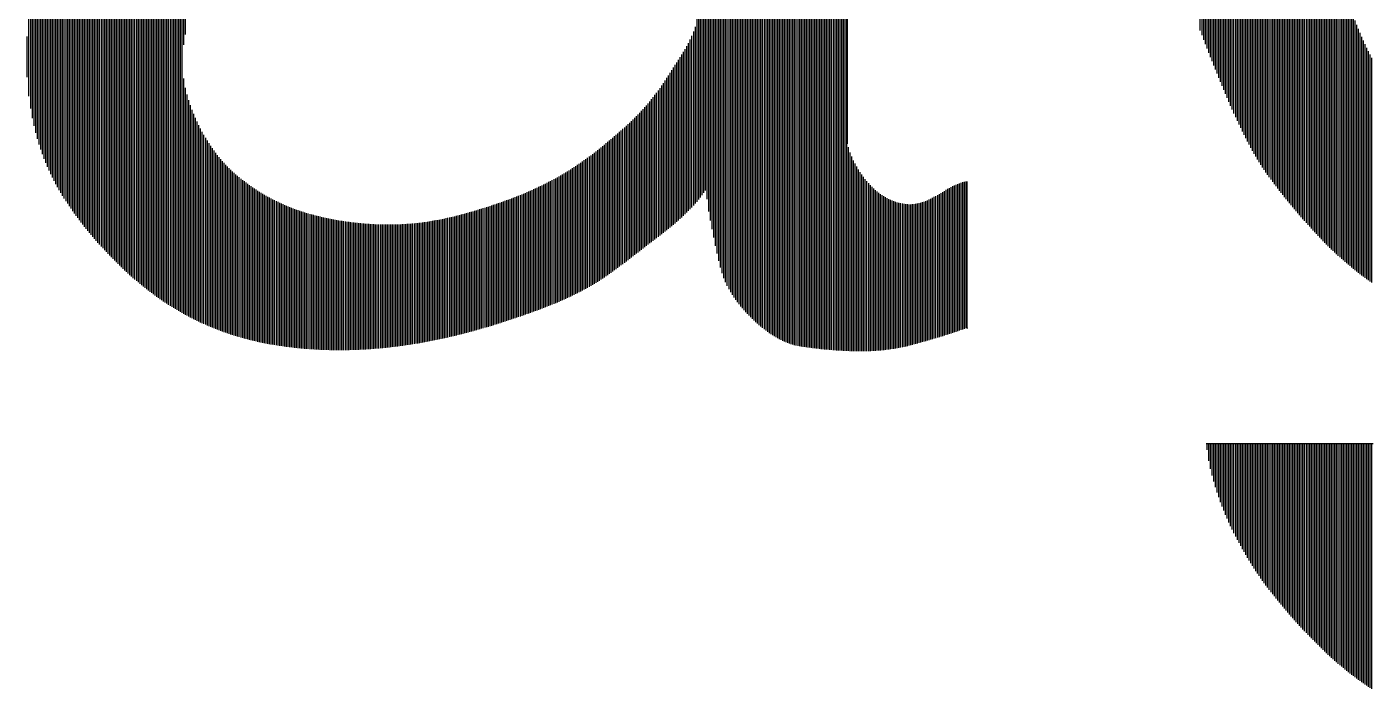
# Model space of a CAD drawing. Extents: x -2502 to 14741, y -2417 to 9756.
# Drawn here: x 14316.6 to 14424.6, y -1713.2 to -1660.1 of the extents above; entities that cross this region are included whole.
import ezdxf
from ezdxf.enums import TextEntityAlignment as Align

# ---------------------------------------------------------------- set-up
doc = ezdxf.new("R2010")
doc.units = 0
doc.header["$LTSCALE"] = 60
doc.header["$MEASUREMENT"] = 0
doc.layers.add('RLA-FORMATO', color=7, linetype='CONTINUOUS')
doc.layers.add('RLA-LOGO', color=7, linetype='CONTINUOUS')
doc.styles.add('ROMAND', font='romand', dxfattribs={"height": 31.5})
doc.styles.add('ROMANS', font='ROMANS.shx', dxfattribs={"height": 16.87})

# ---------------------------------------------------------------- blocks, each defined once
blk = doc.blocks.new('viñeta-rl')
at = {"layer": 'RLA-LOGO', "color": 8, "true_color": 0x707070}
for p, q in [((-121.045, 268.331), (-121.045, 245.081)), ((-121, 268.303), (-121, 245.136)), ((-120.955, 268.274), (-120.955, 245.192)), ((-120.91, 268.246), (-120.91, 245.252)), ((-120.865, 268.217), (-120.865, 245.314)), ((-120.82, 268.188), (-120.82, 245.38)), ((-120.775, 268.159), (-120.775, 245.151)), ((-120.73, 268.129), (-120.73, 244.82)), ((-120.685, 268.099), (-120.685, 244.579)), ((-120.64, 268.069), (-120.64, 244.347)), ((-120.595, 268.039), (-120.595, 244.122)), ((-120.55, 268.009), (-120.55, 243.905)), ((-120.505, 267.978), (-120.505, 243.697)), ((-120.46, 267.947), (-120.46, 243.5)), ((-120.415, 267.915), (-120.415, 243.323)), ((-120.37, 267.883), (-120.37, 243.17)), ((-120.325, 267.851), (-120.325, 243.039)), ((-120.28, 267.818), (-120.28, 242.926)), ((-120.235, 267.785), (-120.235, 242.827)), ((-120.19, 267.751), (-120.19, 242.74)), ((-120.145, 267.717), (-120.145, 242.661)), ((-120.1, 267.683), (-120.1, 242.588)), ((-120.055, 267.647), (-120.055, 242.52)), ((-120.01, 267.611), (-120.01, 242.456)), ((-119.965, 267.575), (-119.965, 242.395)), ((-119.92, 267.538), (-119.92, 242.338)), ((-119.875, 267.5), (-119.875, 242.283)), ((-119.83, 267.461), (-119.83, 242.23)), ((-119.785, 267.422), (-119.785, 242.179)), ((-119.74, 267.382), (-119.74, 242.13)), ((-119.695, 267.342), (-119.695, 242.082)), ((-119.65, 267.301), (-119.65, 242.035)), ((-119.605, 267.259), (-119.605, 241.99)), ((-119.56, 267.216), (-119.56, 241.946)), ((-119.515, 267.173), (-119.515, 241.903)), ((-119.47, 267.129), (-119.47, 241.861)), ((-104.391, 267.146), (-104.391, 244.123)), ((-104.346, 267.19), (-104.346, 244.076)), ((-119.425, 267.084), (-119.425, 241.82)), ((-119.38, 267.039), (-119.38, 241.781)), ((-119.335, 266.993), (-119.335, 241.742)), ((-119.29, 266.947), (-119.29, 241.705)), ((-119.245, 266.899), (-119.245, 241.67)), ((-119.2, 266.852), (-119.2, 241.635)), ((-119.155, 266.803), (-119.155, 241.602)), ((-119.11, 266.754), (-119.11, 241.57)), ((-104.751, 266.769), (-104.751, 244.515)), ((-104.706, 266.818), (-104.706, 244.464)), ((-104.661, 266.867), (-104.661, 244.414)), ((-104.616, 266.915), (-104.616, 244.365)), ((-104.571, 266.962), (-104.571, 244.315)), ((-104.526, 267.009), (-104.526, 244.267)), ((-104.481, 267.055), (-104.481, 244.218)), ((-104.436, 267.101), (-104.436, 244.171)), ((-119.065, 266.704), (-119.065, 241.54)), ((-119.02, 266.654), (-119.02, 241.511)), ((-118.975, 266.603), (-118.975, 241.483)), ((-118.93, 266.552), (-118.93, 241.457)), ((-118.885, 266.5), (-118.885, 241.431)), ((-118.84, 266.447), (-118.84, 241.407)), ((-118.795, 266.394), (-118.795, 241.385)), ((-105.066, 266.407), (-105.066, 244.88)), ((-105.021, 266.461), (-105.021, 244.827)), ((-104.976, 266.514), (-104.976, 244.774)), ((-104.931, 266.566), (-104.931, 244.721)), ((-104.886, 266.618), (-104.886, 244.669)), ((-104.841, 266.669), (-104.841, 244.617)), ((-104.796, 266.719), (-104.796, 244.566)), ((-118.75, 266.34), (-118.75, 241.363)), ((-118.705, 266.285), (-118.705, 241.343)), ((-118.66, 266.23), (-118.66, 241.324)), ((-118.615, 266.173), (-118.615, 241.306)), ((-118.57, 266.116), (-118.57, 241.29)), ((-118.525, 266.057), (-118.525, 241.275)), ((-105.336, 266.071), (-105.336, 245.206)), ((-105.291, 266.129), (-105.291, 245.151)), ((-105.246, 266.186), (-105.246, 245.096)), ((-105.201, 266.242), (-105.201, 245.041)), ((-105.156, 266.298), (-105.156, 244.987)), ((-105.111, 266.353), (-105.111, 244.933)), ((-118.48, 265.998), (-118.48, 241.261)), ((-118.435, 265.937), (-118.435, 241.249)), ((-118.39, 265.875), (-118.39, 241.237)), ((-118.345, 265.811), (-118.345, 241.227)), ((-118.3, 265.746), (-118.3, 241.218)), ((-118.255, 265.679), (-118.255, 241.21)), ((-105.606, 265.707), (-105.606, 245.551)), ((-105.561, 265.77), (-105.561, 245.492)), ((-105.516, 265.832), (-105.516, 245.433)), ((-105.471, 265.893), (-105.471, 245.375)), ((-105.426, 265.953), (-105.426, 245.318)), ((-105.381, 266.012), (-105.381, 245.262)), ((-118.21, 265.61), (-118.21, 241.203)), ((-118.165, 265.539), (-118.165, 241.196)), ((-118.12, 265.466), (-118.12, 241.19)), ((-118.075, 265.39), (-118.075, 241.184)), ((-118.03, 265.311), (-118.03, 241.178)), ((-105.876, 265.313), (-105.876, 245.93)), ((-105.831, 265.381), (-105.831, 245.864)), ((-105.786, 265.448), (-105.786, 245.799)), ((-105.741, 265.514), (-105.741, 245.735)), ((-105.696, 265.579), (-105.696, 245.673)), ((-105.651, 265.644), (-105.651, 245.611)), ((-117.985, 265.229), (-117.985, 241.173)), ((-117.94, 265.145), (-117.94, 241.167)), ((-117.895, 265.057), (-117.895, 241.162)), ((-117.85, 264.966), (-117.85, 241.157)), ((-106.101, 264.957), (-106.101, 246.288)), ((-106.056, 265.03), (-106.056, 246.213)), ((-106.011, 265.103), (-106.011, 246.139)), ((-105.966, 265.174), (-105.966, 246.068)), ((-105.921, 265.244), (-105.921, 245.998)), ((-117.805, 264.872), (-117.805, 241.152)), ((-117.76, 264.774), (-117.76, 241.147)), ((-117.715, 264.672), (-117.715, 241.142)), ((-106.281, 264.652), (-106.281, 246.608)), ((-106.236, 264.73), (-106.236, 246.525)), ((-106.191, 264.807), (-106.191, 246.444)), ((-106.146, 264.883), (-106.146, 246.365)), ((-117.67, 264.565), (-117.67, 241.138)), ((-117.625, 264.455), (-117.625, 241.133)), ((-117.58, 264.34), (-117.58, 241.129)), ((-106.506, 264.243), (-106.506, 247.052)), ((-106.461, 264.328), (-106.461, 246.959)), ((-106.416, 264.411), (-106.416, 246.868)), ((-106.371, 264.493), (-106.371, 246.78)), ((-106.326, 264.573), (-106.326, 246.693)), ((-117.535, 264.219), (-117.535, 241.125)), ((-117.49, 264.094), (-117.49, 241.121)), ((-117.445, 263.962), (-117.445, 241.117)), ((-106.686, 263.889), (-106.686, 247.441)), ((-106.641, 263.98), (-106.641, 247.341)), ((-106.596, 264.069), (-106.596, 247.243)), ((-106.551, 264.157), (-106.551, 247.147)), ((-117.4, 263.825), (-117.4, 241.113)), ((-117.355, 263.68), (-117.355, 241.11)), ((-117.31, 263.528), (-117.31, 241.106)), ((-106.821, 263.605), (-106.821, 247.75)), ((-106.776, 263.702), (-106.776, 247.646)), ((-106.731, 263.796), (-106.731, 247.543)), ((-117.265, 263.369), (-117.265, 241.103)), ((-117.22, 263.2), (-117.22, 241.1)), ((-107.001, 263.199), (-107.001, 248.178)), ((-106.956, 263.304), (-106.956, 248.07)), ((-106.911, 263.407), (-106.911, 247.963)), ((-106.866, 263.507), (-106.866, 247.856)), ((-117.175, 263.021), (-117.175, 241.098)), ((-117.13, 262.829), (-117.13, 241.095)), ((-107.136, 262.87), (-107.136, 248.505)), ((-107.091, 262.982), (-107.091, 248.396)), ((-107.046, 263.092), (-107.046, 248.287)), ((-117.085, 262.616), (-117.085, 241.093)), ((-107.271, 262.516), (-107.271, 248.836)), ((-107.226, 262.637), (-107.226, 248.725)), ((-107.181, 262.755), (-107.181, 248.615)), ((-117.04, 262.373), (-117.04, 241.091)), ((-117.016, 246.625), (-117.016, 262.21)), ((-107.406, 262.132), (-107.406, 249.175)), ((-107.361, 262.264), (-107.361, 249.06)), ((-107.316, 262.392), (-107.316, 248.947)), ((-107.541, 261.712), (-107.541, 249.533)), ((-107.496, 261.856), (-107.496, 249.411)), ((-107.451, 261.996), (-107.451, 249.292)), ((-107.586, 261.562), (-107.586, 249.658)), ((-134.725, 255.598), (-134.725, 249.553)), ((-135.31, 255.247), (-135.31, 242.416)), ((-135.265, 255.276), (-135.265, 242.386)), ((-135.22, 255.304), (-135.22, 242.356)), ((-135.175, 255.332), (-135.175, 242.327)), ((-135.13, 255.36), (-135.13, 242.299)), ((-135.085, 255.388), (-135.085, 242.27)), ((-135.04, 255.415), (-135.04, 242.243)), ((-134.995, 255.442), (-134.995, 242.215)), ((-134.95, 255.468), (-134.95, 242.188)), ((-134.905, 255.495), (-134.905, 242.162)), ((-134.86, 255.521), (-134.86, 242.136)), ((-134.815, 255.547), (-134.815, 242.11)), ((-134.77, 255.572), (-134.77, 249.276)), ((-135.805, 254.9), (-135.805, 242.778)), ((-135.76, 254.934), (-135.76, 242.743)), ((-135.715, 254.968), (-135.715, 242.708)), ((-135.67, 255.001), (-135.67, 242.673)), ((-135.625, 255.033), (-135.625, 242.64)), ((-135.58, 255.065), (-135.58, 242.606)), ((-135.535, 255.096), (-135.535, 242.573)), ((-135.49, 255.127), (-135.49, 242.541)), ((-135.445, 255.158), (-135.445, 242.509)), ((-135.4, 255.188), (-135.4, 242.478)), ((-135.355, 255.218), (-135.355, 242.447)), ((-136.255, 254.525), (-136.255, 243.161)), ((-136.21, 254.566), (-136.21, 243.12)), ((-136.165, 254.605), (-136.165, 243.08)), ((-136.12, 254.644), (-136.12, 243.04)), ((-136.075, 254.682), (-136.075, 243.001)), ((-136.03, 254.72), (-136.03, 242.963)), ((-135.985, 254.757), (-135.985, 242.925)), ((-135.94, 254.794), (-135.94, 242.887)), ((-135.895, 254.83), (-135.895, 242.85)), ((-135.85, 254.865), (-135.85, 242.814)), ((-104.301, 254.69), (-104.301, 244.03)), ((-136.615, 254.184), (-136.615, 243.505)), ((-136.57, 254.228), (-136.57, 243.46)), ((-136.525, 254.273), (-136.525, 243.416)), ((-136.48, 254.316), (-136.48, 243.372)), ((-136.435, 254.359), (-136.435, 243.328)), ((-136.39, 254.402), (-136.39, 243.286)), ((-136.345, 254.443), (-136.345, 243.243)), ((-136.3, 254.485), (-136.3, 243.202)), ((-136.975, 253.808), (-136.975, 243.885)), ((-136.93, 253.857), (-136.93, 243.835)), ((-136.885, 253.905), (-136.885, 243.786)), ((-136.84, 253.953), (-136.84, 243.738)), ((-136.795, 254), (-136.795, 243.69)), ((-136.75, 254.047), (-136.75, 243.643)), ((-136.705, 254.093), (-136.705, 243.596)), ((-136.66, 254.139), (-136.66, 243.55)), ((-104.256, 253.964), (-104.256, 243.984)), ((-137.29, 253.457), (-137.29, 244.247)), ((-137.245, 253.508), (-137.245, 244.194)), ((-137.2, 253.559), (-137.2, 244.141)), ((-137.155, 253.609), (-137.155, 244.088)), ((-137.11, 253.66), (-137.11, 244.036)), ((-137.065, 253.71), (-137.065, 243.985)), ((-137.02, 253.759), (-137.02, 243.935)), ((-104.211, 253.446), (-104.211, 243.939)), ((-137.605, 253.089), (-137.605, 244.646)), ((-137.56, 253.142), (-137.56, 244.586)), ((-137.515, 253.196), (-137.515, 244.527)), ((-137.47, 253.248), (-137.47, 244.47)), ((-137.425, 253.301), (-137.425, 244.413)), ((-137.38, 253.353), (-137.38, 244.357)), ((-137.335, 253.405), (-137.335, 244.302)), ((-137.875, 252.752), (-137.875, 245.029)), ((-137.83, 252.81), (-137.83, 244.961)), ((-137.785, 252.868), (-137.785, 244.896)), ((-137.74, 252.924), (-137.74, 244.831)), ((-137.695, 252.98), (-137.695, 244.768)), ((-137.65, 253.035), (-137.65, 244.706)), ((-104.166, 253.027), (-104.166, 243.894)), ((-138.145, 252.369), (-138.145, 245.471)), ((-138.1, 252.437), (-138.1, 245.391)), ((-138.055, 252.504), (-138.055, 245.315)), ((-138.01, 252.568), (-138.01, 245.24)), ((-137.965, 252.631), (-137.965, 245.168)), ((-137.92, 252.692), (-137.92, 245.097)), ((-104.121, 252.672), (-104.121, 243.85)), ((-104.076, 252.364), (-104.076, 243.806)), ((-138.325, 252.062), (-138.325, 245.817)), ((-138.28, 252.144), (-138.28, 245.725)), ((-138.235, 252.223), (-138.235, 245.637)), ((-138.19, 252.297), (-138.19, 245.552)), ((-104.031, 252.091), (-104.031, 243.763)), ((-138.505, 251.676), (-138.505, 246.231)), ((-138.46, 251.782), (-138.46, 246.119)), ((-138.415, 251.881), (-138.415, 246.014)), ((-138.37, 251.974), (-138.37, 245.913)), ((-103.986, 251.845), (-103.986, 243.721)), ((-138.64, 251.305), (-138.64, 246.612)), ((-138.595, 251.439), (-138.595, 246.476)), ((-138.55, 251.562), (-138.55, 246.35)), ((-103.941, 251.621), (-103.941, 243.679)), ((-103.896, 251.415), (-103.896, 243.637)), ((-138.73, 250.992), (-138.73, 246.923)), ((-138.685, 251.157), (-138.685, 246.76)), ((-103.851, 251.224), (-103.851, 243.596)), ((-103.806, 251.045), (-103.806, 243.556)), ((-138.82, 250.591), (-138.82, 247.318)), ((-138.775, 250.806), (-138.775, 247.106)), ((-103.761, 250.878), (-103.761, 243.516)), ((-103.716, 250.72), (-103.716, 243.477)), ((-103.671, 250.571), (-103.671, 243.438)), ((-138.865, 250.333), (-138.865, 247.574)), ((-103.626, 250.43), (-103.626, 243.4)), ((-103.581, 250.295), (-103.581, 243.362)), ((-138.91, 250.005), (-138.91, 247.904)), ((-103.536, 250.166), (-103.536, 243.325)), ((-103.491, 250.043), (-103.491, 243.288)), ((-103.446, 249.924), (-103.446, 243.252)), ((-138.955, 249.501), (-138.955, 248.41)), ((-121.18, 249.515), (-121.18, 244.929)), ((-121.135, 249.63), (-121.135, 244.978)), ((-121.09, 249.755), (-121.09, 245.029)), ((-103.401, 249.81), (-103.401, 243.216)), ((-103.356, 249.7), (-103.356, 243.181)), ((-103.311, 249.593), (-103.311, 243.147)), ((-103.266, 249.49), (-103.266, 243.112)), ((-121.36, 249.162), (-121.36, 244.746)), ((-121.315, 249.24), (-121.315, 244.79)), ((-121.27, 249.323), (-121.27, 244.835)), ((-121.225, 249.414), (-121.225, 244.881)), ((-103.221, 249.39), (-103.221, 243.079)), ((-103.176, 249.292), (-103.176, 243.045)), ((-103.131, 249.198), (-103.131, 243.012)), ((-121.585, 248.807), (-121.585, 244.541)), ((-121.54, 248.876), (-121.54, 244.58)), ((-121.495, 248.945), (-121.495, 244.621)), ((-121.45, 249.015), (-121.45, 244.662)), ((-121.405, 249.087), (-121.405, 244.704)), ((-103.086, 249.105), (-103.086, 242.98)), ((-103.041, 249.015), (-103.041, 242.948)), ((-102.996, 248.927), (-102.996, 242.916)), ((-121.81, 248.458), (-121.81, 244.353)), ((-121.765, 248.528), (-121.765, 244.389)), ((-121.72, 248.598), (-121.72, 244.426)), ((-121.675, 248.668), (-121.675, 244.464)), ((-121.63, 248.738), (-121.63, 244.502)), ((-134.77, 248.371), (-134.77, 242.085)), ((-134.725, 248.123), (-134.725, 242.06)), ((-122.08, 248.056), (-122.08, 244.14)), ((-122.035, 248.12), (-122.035, 244.174)), ((-121.99, 248.185), (-121.99, 244.209)), ((-121.945, 248.252), (-121.945, 244.245)), ((-121.9, 248.32), (-121.9, 244.28)), ((-121.855, 248.389), (-121.855, 244.316)), ((-134.68, 247.943), (-134.68, 242.036)), ((-134.635, 247.792), (-134.635, 242.012)), ((-122.35, 247.71), (-122.35, 243.933)), ((-122.305, 247.763), (-122.305, 243.968)), ((-122.26, 247.819), (-122.26, 244.002)), ((-122.215, 247.875), (-122.215, 244.036)), ((-122.17, 247.934), (-122.17, 244.07)), ((-122.125, 247.994), (-122.125, 244.105)), ((-134.59, 247.66), (-134.59, 241.988)), ((-134.545, 247.539), (-134.545, 241.965)), ((-134.5, 247.427), (-134.5, 241.942)), ((-134.455, 247.323), (-134.455, 241.92)), ((-122.71, 247.323), (-122.71, 243.657)), ((-122.665, 247.368), (-122.665, 243.692)), ((-122.62, 247.414), (-122.62, 243.727)), ((-122.575, 247.46), (-122.575, 243.761)), ((-122.53, 247.508), (-122.53, 243.796)), ((-122.485, 247.557), (-122.485, 243.83)), ((-122.44, 247.607), (-122.44, 243.865)), ((-122.395, 247.657), (-122.395, 243.899)), ((-134.41, 247.223), (-134.41, 241.898)), ((-134.365, 247.129), (-134.365, 241.876)), ((-134.32, 247.039), (-134.32, 241.855)), ((-134.275, 246.953), (-134.275, 241.834)), ((-123.07, 246.986), (-123.07, 243.381)), ((-123.025, 247.026), (-123.025, 243.415)), ((-122.98, 247.067), (-122.98, 243.449)), ((-122.935, 247.108), (-122.935, 243.484)), ((-122.89, 247.15), (-122.89, 243.518)), ((-122.845, 247.192), (-122.845, 243.553)), ((-122.8, 247.235), (-122.8, 243.587)), ((-122.755, 247.278), (-122.755, 243.622)), ((-134.23, 246.871), (-134.23, 241.813)), ((-134.185, 246.792), (-134.185, 241.793)), ((-134.14, 246.717), (-134.14, 241.773)), ((-134.095, 246.645), (-134.095, 241.754)), ((-123.52, 246.605), (-123.52, 243.057)), ((-123.475, 246.642), (-123.475, 243.088)), ((-123.43, 246.679), (-123.43, 243.119)), ((-123.385, 246.716), (-123.385, 243.151)), ((-123.34, 246.754), (-123.34, 243.182)), ((-123.295, 246.792), (-123.295, 243.215)), ((-123.25, 246.83), (-123.25, 243.247)), ((-123.205, 246.868), (-123.205, 243.28)), ((-123.16, 246.907), (-123.16, 243.314)), ((-123.115, 246.947), (-123.115, 243.347)), ((-134.05, 246.576), (-134.05, 241.735)), ((-134.005, 246.51), (-134.005, 241.716)), ((-133.96, 246.447), (-133.96, 241.697)), ((-133.915, 246.386), (-133.915, 241.679)), ((-133.87, 246.328), (-133.87, 241.662)), ((-133.825, 246.272), (-133.825, 241.645)), ((-123.97, 246.253), (-123.97, 242.779)), ((-123.925, 246.286), (-123.925, 242.804)), ((-123.88, 246.32), (-123.88, 242.83)), ((-123.835, 246.355), (-123.835, 242.857)), ((-123.79, 246.389), (-123.79, 242.884)), ((-123.745, 246.424), (-123.745, 242.911)), ((-123.7, 246.46), (-123.7, 242.94)), ((-123.655, 246.496), (-123.655, 242.968)), ((-123.61, 246.532), (-123.61, 242.997)), ((-123.565, 246.568), (-123.565, 243.027)), ((-116.995, 246.54), (-116.995, 241.089)), ((-116.95, 246.399), (-116.95, 241.087)), ((-116.905, 246.286), (-116.905, 241.086)), ((-133.78, 246.218), (-133.78, 241.628)), ((-133.735, 246.166), (-133.735, 241.611)), ((-133.69, 246.116), (-133.69, 241.595)), ((-133.645, 246.068), (-133.645, 241.579)), ((-133.6, 246.022), (-133.6, 241.564)), ((-133.555, 245.977), (-133.555, 241.548)), ((-133.51, 245.933), (-133.51, 241.534)), ((-133.465, 245.891), (-133.465, 241.519)), ((-124.51, 245.889), (-124.51, 242.506)), ((-124.465, 245.917), (-124.465, 242.527)), ((-124.42, 245.945), (-124.42, 242.548)), ((-124.375, 245.974), (-124.375, 242.569)), ((-124.33, 246.003), (-124.33, 242.591)), ((-124.285, 246.033), (-124.285, 242.613)), ((-124.24, 246.063), (-124.24, 242.636)), ((-124.195, 246.093), (-124.195, 242.658)), ((-124.15, 246.124), (-124.15, 242.682)), ((-124.105, 246.156), (-124.105, 242.705)), ((-124.06, 246.188), (-124.06, 242.729)), ((-124.015, 246.22), (-124.015, 242.754)), ((-116.86, 246.187), (-116.86, 241.085)), ((-116.815, 246.099), (-116.815, 241.084)), ((-116.77, 246.019), (-116.77, 241.083)), ((-116.725, 245.943), (-116.725, 241.083)), ((-116.68, 245.873), (-116.68, 241.083)), ((-133.42, 245.85), (-133.42, 241.505)), ((-133.375, 245.81), (-133.375, 241.491)), ((-133.33, 245.771), (-133.33, 241.477)), ((-133.285, 245.733), (-133.285, 241.464)), ((-133.24, 245.696), (-133.24, 241.451)), ((-133.195, 245.661), (-133.195, 241.439)), ((-133.15, 245.626), (-133.15, 241.426)), ((-133.105, 245.591), (-133.105, 241.414)), ((-133.06, 245.558), (-133.06, 241.403)), ((-133.015, 245.526), (-133.015, 241.391)), ((-125.185, 245.518), (-125.185, 242.227)), ((-125.14, 245.54), (-125.14, 242.244)), ((-125.095, 245.562), (-125.095, 242.261)), ((-125.05, 245.585), (-125.05, 242.279)), ((-125.005, 245.608), (-125.005, 242.297)), ((-124.96, 245.632), (-124.96, 242.315)), ((-124.915, 245.656), (-124.915, 242.333)), ((-124.87, 245.68), (-124.87, 242.351)), ((-124.825, 245.705), (-124.825, 242.37)), ((-124.78, 245.73), (-124.78, 242.388)), ((-124.735, 245.756), (-124.735, 242.407)), ((-124.69, 245.781), (-124.69, 242.427)), ((-124.645, 245.808), (-124.645, 242.446)), ((-124.6, 245.834), (-124.6, 242.466)), ((-124.555, 245.861), (-124.555, 242.486)), ((-116.635, 245.806), (-116.635, 241.083)), ((-116.59, 245.742), (-116.59, 241.083)), ((-116.545, 245.683), (-116.545, 241.084)), ((-116.5, 245.627), (-116.5, 241.085)), ((-116.455, 245.574), (-116.455, 241.087)), ((-116.41, 245.524), (-116.41, 241.088)), ((-114.16, 245.515), (-114.16, 241.589)), ((-114.115, 245.535), (-114.115, 241.604)), ((-114.07, 245.554), (-114.07, 241.62)), ((-114.025, 245.571), (-114.025, 241.635)), ((-113.98, 245.586), (-113.98, 241.651)), ((-113.935, 245.599), (-113.935, 241.667)), ((-113.89, 245.61), (-113.89, 241.683)), ((-113.845, 245.62), (-113.845, 241.699)), ((-113.817, 245.625), (-113.817, 241.71)), ((-132.97, 245.494), (-132.97, 241.38)), ((-132.925, 245.463), (-132.925, 241.369)), ((-132.88, 245.433), (-132.88, 241.359)), ((-132.835, 245.403), (-132.835, 241.348)), ((-132.79, 245.374), (-132.79, 241.338)), ((-132.745, 245.346), (-132.745, 241.328)), ((-132.7, 245.318), (-132.7, 241.319)), ((-132.655, 245.291), (-132.655, 241.31)), ((-132.61, 245.264), (-132.61, 241.3)), ((-132.565, 245.239), (-132.565, 241.292)), ((-132.52, 245.213), (-132.52, 241.283)), ((-132.475, 245.189), (-132.475, 241.275)), ((-132.43, 245.165), (-132.43, 241.267)), ((-126.04, 245.152), (-126.04, 241.924)), ((-125.995, 245.169), (-125.995, 241.939)), ((-125.95, 245.186), (-125.95, 241.954)), ((-125.905, 245.204), (-125.905, 241.969)), ((-125.86, 245.221), (-125.86, 241.985)), ((-125.815, 245.239), (-125.815, 242)), ((-125.77, 245.257), (-125.77, 242.015)), ((-125.725, 245.276), (-125.725, 242.031)), ((-125.68, 245.294), (-125.68, 242.047)), ((-125.635, 245.313), (-125.635, 242.063)), ((-125.59, 245.332), (-125.59, 242.079)), ((-125.545, 245.352), (-125.545, 242.095)), ((-125.5, 245.372), (-125.5, 242.111)), ((-125.455, 245.391), (-125.455, 242.127)), ((-125.41, 245.412), (-125.41, 242.143)), ((-125.365, 245.432), (-125.365, 242.16)), ((-125.32, 245.453), (-125.32, 242.176)), ((-125.275, 245.474), (-125.275, 242.193)), ((-125.23, 245.496), (-125.23, 242.21)), ((-116.365, 245.478), (-116.365, 241.091)), ((-116.32, 245.434), (-116.32, 241.093)), ((-116.275, 245.393), (-116.275, 241.096)), ((-116.23, 245.355), (-116.23, 241.099)), ((-116.185, 245.319), (-116.185, 241.102)), ((-116.14, 245.285), (-116.14, 241.106)), ((-116.095, 245.254), (-116.095, 241.11)), ((-116.05, 245.225), (-116.05, 241.115)), ((-116.005, 245.199), (-116.005, 241.12)), ((-115.96, 245.174), (-115.96, 241.125)), ((-115.915, 245.151), (-115.915, 241.131)), ((-114.79, 245.159), (-114.79, 241.395)), ((-114.745, 245.182), (-114.745, 241.408)), ((-114.7, 245.207), (-114.7, 241.421)), ((-114.655, 245.232), (-114.655, 241.435)), ((-114.61, 245.258), (-114.61, 241.448)), ((-114.565, 245.285), (-114.565, 241.462)), ((-114.52, 245.313), (-114.52, 241.475)), ((-114.475, 245.34), (-114.475, 241.489)), ((-114.43, 245.367), (-114.43, 241.503)), ((-114.385, 245.394), (-114.385, 241.517)), ((-114.34, 245.421), (-114.34, 241.531)), ((-114.295, 245.446), (-114.295, 241.545)), ((-114.25, 245.471), (-114.25, 241.56)), ((-114.205, 245.494), (-114.205, 241.575)), ((-132.385, 245.141), (-132.385, 241.259)), ((-132.34, 245.118), (-132.34, 241.251)), ((-132.295, 245.096), (-132.295, 241.244)), ((-132.25, 245.074), (-132.25, 241.237)), ((-132.205, 245.053), (-132.205, 241.23)), ((-132.16, 245.032), (-132.16, 241.223)), ((-132.115, 245.011), (-132.115, 241.216)), ((-132.07, 244.992), (-132.07, 241.21)), ((-132.025, 244.972), (-132.025, 241.204)), ((-131.98, 244.954), (-131.98, 241.198)), ((-131.935, 244.935), (-131.935, 241.192)), ((-131.89, 244.917), (-131.89, 241.187)), ((-131.845, 244.9), (-131.845, 241.182)), ((-131.8, 244.883), (-131.8, 241.177)), ((-131.755, 244.867), (-131.755, 241.172)), ((-131.71, 244.851), (-131.71, 241.167)), ((-131.665, 244.835), (-131.665, 241.163)), ((-131.62, 244.82), (-131.62, 241.158)), ((-131.575, 244.806), (-131.575, 241.154)), ((-131.53, 244.791), (-131.53, 241.15)), ((-127.12, 244.797), (-127.12, 241.599)), ((-127.075, 244.81), (-127.075, 241.611)), ((-127.03, 244.823), (-127.03, 241.623)), ((-126.985, 244.836), (-126.985, 241.636)), ((-126.94, 244.85), (-126.94, 241.648)), ((-126.895, 244.863), (-126.895, 241.661)), ((-126.85, 244.877), (-126.85, 241.673)), ((-126.805, 244.891), (-126.805, 241.686)), ((-126.76, 244.905), (-126.76, 241.699)), ((-126.715, 244.919), (-126.715, 241.713)), ((-126.67, 244.934), (-126.67, 241.726)), ((-126.625, 244.948), (-126.625, 241.739)), ((-126.58, 244.963), (-126.58, 241.753)), ((-126.535, 244.978), (-126.535, 241.766)), ((-126.49, 244.993), (-126.49, 241.78)), ((-126.445, 245.008), (-126.445, 241.794)), ((-126.4, 245.023), (-126.4, 241.808)), ((-126.355, 245.039), (-126.355, 241.822)), ((-126.31, 245.054), (-126.31, 241.836)), ((-126.265, 245.07), (-126.265, 241.851)), ((-126.22, 245.086), (-126.22, 241.865)), ((-126.175, 245.102), (-126.175, 241.88)), ((-126.13, 245.119), (-126.13, 241.894)), ((-126.085, 245.135), (-126.085, 241.909)), ((-115.87, 245.13), (-115.87, 241.137)), ((-115.825, 245.11), (-115.825, 241.143)), ((-115.78, 245.093), (-115.78, 241.15)), ((-115.735, 245.077), (-115.735, 241.158)), ((-115.69, 245.063), (-115.69, 241.166)), ((-115.645, 245.05), (-115.645, 241.174)), ((-115.6, 245.039), (-115.6, 241.183)), ((-115.555, 245.03), (-115.555, 241.192)), ((-115.51, 245.022), (-115.51, 241.202)), ((-115.465, 245.016), (-115.465, 241.212)), ((-115.42, 245.012), (-115.42, 241.222)), ((-115.375, 245.01), (-115.375, 241.233)), ((-115.33, 245.01), (-115.33, 241.244)), ((-115.285, 245.011), (-115.285, 241.256)), ((-115.24, 245.015), (-115.24, 241.268)), ((-115.195, 245.021), (-115.195, 241.28)), ((-115.15, 245.029), (-115.15, 241.292)), ((-115.105, 245.039), (-115.105, 241.304)), ((-115.06, 245.051), (-115.06, 241.317)), ((-115.015, 245.064), (-115.015, 241.33)), ((-114.97, 245.08), (-114.97, 241.343)), ((-114.925, 245.098), (-114.925, 241.356)), ((-114.88, 245.117), (-114.88, 241.369)), ((-114.835, 245.137), (-114.835, 241.382)), ((-131.485, 244.778), (-131.485, 241.147)), ((-131.44, 244.764), (-131.44, 241.143)), ((-131.395, 244.751), (-131.395, 241.14)), ((-131.35, 244.739), (-131.35, 241.137)), ((-131.305, 244.726), (-131.305, 241.134)), ((-131.26, 244.714), (-131.26, 241.131)), ((-131.215, 244.703), (-131.215, 241.129)), ((-131.17, 244.692), (-131.17, 241.126)), ((-131.125, 244.681), (-131.125, 241.124)), ((-131.08, 244.67), (-131.08, 241.122)), ((-131.035, 244.66), (-131.035, 241.12)), ((-130.99, 244.65), (-130.99, 241.119)), ((-130.945, 244.64), (-130.945, 241.117)), ((-130.9, 244.631), (-130.9, 241.116)), ((-130.855, 244.622), (-130.855, 241.115)), ((-130.81, 244.613), (-130.81, 241.114)), ((-130.765, 244.605), (-130.765, 241.113)), ((-130.72, 244.596), (-130.72, 241.113)), ((-130.675, 244.588), (-130.675, 241.112)), ((-130.63, 244.581), (-130.63, 241.112)), ((-130.585, 244.573), (-130.585, 241.112)), ((-130.54, 244.566), (-130.54, 241.112)), ((-130.495, 244.559), (-130.495, 241.113)), ((-130.45, 244.552), (-130.45, 241.113)), ((-130.405, 244.546), (-130.405, 241.114)), ((-130.36, 244.54), (-130.36, 241.115)), ((-130.315, 244.534), (-130.315, 241.116)), ((-130.27, 244.528), (-130.27, 241.117)), ((-130.225, 244.523), (-130.225, 241.119)), ((-130.18, 244.517), (-130.18, 241.12)), ((-130.135, 244.512), (-130.135, 241.122)), ((-130.09, 244.508), (-130.09, 241.124)), ((-130.045, 244.503), (-130.045, 241.126)), ((-130, 244.499), (-130, 241.128)), ((-129.955, 244.495), (-129.955, 241.131)), ((-129.91, 244.491), (-129.91, 241.133)), ((-129.865, 244.488), (-129.865, 241.136)), ((-129.82, 244.485), (-129.82, 241.139)), ((-129.775, 244.482), (-129.775, 241.142)), ((-129.73, 244.479), (-129.73, 241.145)), ((-129.685, 244.477), (-129.685, 241.149)), ((-129.64, 244.474), (-129.64, 241.152)), ((-129.595, 244.473), (-129.595, 241.156)), ((-129.55, 244.471), (-129.55, 241.16)), ((-129.505, 244.47), (-129.505, 241.164)), ((-129.46, 244.468), (-129.46, 241.168)), ((-129.415, 244.468), (-129.415, 241.172)), ((-129.37, 244.467), (-129.37, 241.177)), ((-129.325, 244.467), (-129.325, 241.182)), ((-129.28, 244.467), (-129.28, 241.186)), ((-129.235, 244.467), (-129.235, 241.192)), ((-129.19, 244.467), (-129.19, 241.197)), ((-129.145, 244.468), (-129.145, 241.202)), ((-129.1, 244.469), (-129.1, 241.208)), ((-129.055, 244.471), (-129.055, 241.213)), ((-129.01, 244.472), (-129.01, 241.219)), ((-128.965, 244.474), (-128.965, 241.225)), ((-128.92, 244.476), (-128.92, 241.231)), ((-128.875, 244.479), (-128.875, 241.237)), ((-128.83, 244.482), (-128.83, 241.244)), ((-128.785, 244.485), (-128.785, 241.25)), ((-128.74, 244.488), (-128.74, 241.257)), ((-128.695, 244.492), (-128.695, 241.264)), ((-128.65, 244.496), (-128.65, 241.271)), ((-128.605, 244.5), (-128.605, 241.278)), ((-128.56, 244.504), (-128.56, 241.286)), ((-128.515, 244.509), (-128.515, 241.293)), ((-128.47, 244.514), (-128.47, 241.301)), ((-128.425, 244.52), (-128.425, 241.309)), ((-128.38, 244.526), (-128.38, 241.317)), ((-128.335, 244.532), (-128.335, 241.325)), ((-128.29, 244.538), (-128.29, 241.333)), ((-128.245, 244.545), (-128.245, 241.342)), ((-128.2, 244.552), (-128.2, 241.35)), ((-128.155, 244.559), (-128.155, 241.359)), ((-128.11, 244.567), (-128.11, 241.368)), ((-128.065, 244.575), (-128.065, 241.377)), ((-128.02, 244.583), (-128.02, 241.386)), ((-127.975, 244.591), (-127.975, 241.395)), ((-127.93, 244.6), (-127.93, 241.405)), ((-127.885, 244.609), (-127.885, 241.414)), ((-127.84, 244.618), (-127.84, 241.424)), ((-127.795, 244.627), (-127.795, 241.434)), ((-127.75, 244.637), (-127.75, 241.444)), ((-127.705, 244.647), (-127.705, 241.454)), ((-127.66, 244.657), (-127.66, 241.464)), ((-127.615, 244.668), (-127.615, 241.475)), ((-127.57, 244.678), (-127.57, 241.485)), ((-127.525, 244.689), (-127.525, 241.496)), ((-127.48, 244.7), (-127.48, 241.507)), ((-127.435, 244.712), (-127.435, 241.518)), ((-127.39, 244.723), (-127.39, 241.529)), ((-127.345, 244.735), (-127.345, 241.54)), ((-127.3, 244.747), (-127.3, 241.552)), ((-127.255, 244.759), (-127.255, 241.563)), ((-127.21, 244.772), (-127.21, 241.575)), ((-127.165, 244.784), (-127.165, 241.587)), ((-113.817, 241.71), (-113.799, 241.701)), ((-107.42, 238.614), (-102.956, 238.614)), ((-107.406, 238.614), (-107.406, 238.444)), ((-107.361, 238.614), (-107.361, 238.148)), ((-107.316, 238.614), (-107.316, 237.936)), ((-107.271, 238.614), (-107.271, 237.756)), ((-107.226, 238.614), (-107.226, 237.595)), ((-107.181, 238.614), (-107.181, 237.446)), ((-107.136, 238.614), (-107.136, 237.307)), ((-107.091, 238.614), (-107.091, 237.176)), ((-107.046, 238.614), (-107.046, 237.051)), ((-107.001, 238.614), (-107.001, 236.933)), ((-106.956, 238.614), (-106.956, 236.82)), ((-106.911, 238.614), (-106.911, 236.711)), ((-106.866, 238.614), (-106.866, 236.606)), ((-106.821, 238.614), (-106.821, 236.505)), ((-106.776, 238.614), (-106.776, 236.407)), ((-106.731, 238.614), (-106.731, 236.312)), ((-106.686, 238.614), (-106.686, 236.22)), ((-106.641, 238.614), (-106.641, 236.131)), ((-106.596, 238.614), (-106.596, 236.043)), ((-106.551, 238.614), (-106.551, 235.958)), ((-106.506, 238.614), (-106.506, 235.875)), ((-106.461, 238.614), (-106.461, 235.794)), ((-106.416, 238.614), (-106.416, 235.715)), ((-106.371, 238.614), (-106.371, 235.637)), ((-106.326, 238.614), (-106.326, 235.561)), ((-106.281, 238.614), (-106.281, 235.487)), ((-106.236, 238.614), (-106.236, 235.415)), ((-106.191, 238.614), (-106.191, 235.344)), ((-106.146, 238.614), (-106.146, 235.274)), ((-106.101, 238.614), (-106.101, 235.206)), ((-106.056, 238.614), (-106.056, 235.139)), ((-106.011, 238.614), (-106.011, 235.074)), ((-105.966, 238.614), (-105.966, 235.009)), ((-105.921, 238.614), (-105.921, 234.946)), ((-105.876, 238.614), (-105.876, 234.884)), ((-105.831, 238.614), (-105.831, 234.822)), ((-105.786, 238.614), (-105.786, 234.762)), ((-105.741, 238.614), (-105.741, 234.703)), ((-105.696, 238.614), (-105.696, 234.644)), ((-105.651, 238.614), (-105.651, 234.586)), ((-105.606, 238.614), (-105.606, 234.529)), ((-105.561, 238.614), (-105.561, 234.473)), ((-105.516, 238.614), (-105.516, 234.417)), ((-105.471, 238.614), (-105.471, 234.362)), ((-105.426, 238.614), (-105.426, 234.308)), ((-105.381, 238.614), (-105.381, 234.254)), ((-105.336, 238.614), (-105.336, 234.201)), ((-105.291, 238.614), (-105.291, 234.148)), ((-105.246, 238.614), (-105.246, 234.096)), ((-105.201, 238.614), (-105.201, 234.044)), ((-105.156, 238.614), (-105.156, 233.993)), ((-105.111, 238.614), (-105.111, 233.942)), ((-105.066, 238.614), (-105.066, 233.892)), ((-105.021, 238.614), (-105.021, 233.842)), ((-104.976, 238.614), (-104.976, 233.793)), ((-104.931, 238.614), (-104.931, 233.744)), ((-104.886, 238.614), (-104.886, 233.695)), ((-104.841, 238.614), (-104.841, 233.646)), ((-104.796, 238.614), (-104.796, 233.598)), ((-104.751, 238.614), (-104.751, 233.551)), ((-104.706, 238.614), (-104.706, 233.503)), ((-104.661, 238.614), (-104.661, 233.457)), ((-104.616, 238.614), (-104.616, 233.41)), ((-104.571, 238.614), (-104.571, 233.364)), ((-104.526, 238.614), (-104.526, 233.318)), ((-104.481, 238.614), (-104.481, 233.273)), ((-104.436, 238.614), (-104.436, 233.228)), ((-104.391, 238.614), (-104.391, 233.184)), ((-104.346, 238.614), (-104.346, 233.14)), ((-104.301, 238.614), (-104.301, 233.096)), ((-104.256, 238.614), (-104.256, 233.053)), ((-104.211, 238.614), (-104.211, 233.011)), ((-104.166, 238.614), (-104.166, 232.968)), ((-104.121, 238.614), (-104.121, 232.927)), ((-104.076, 238.614), (-104.076, 232.886)), ((-104.031, 238.614), (-104.031, 232.845)), ((-103.986, 238.614), (-103.986, 232.805)), ((-103.941, 238.614), (-103.941, 232.766)), ((-103.896, 238.614), (-103.896, 232.727)), ((-103.851, 238.614), (-103.851, 232.688)), ((-103.806, 238.614), (-103.806, 232.65)), ((-103.761, 238.614), (-103.761, 232.613)), ((-103.716, 238.614), (-103.716, 232.576)), ((-103.671, 238.614), (-103.671, 232.539)), ((-103.626, 238.614), (-103.626, 232.504)), ((-103.581, 238.614), (-103.581, 232.468)), ((-103.536, 238.614), (-103.536, 232.433)), ((-103.491, 238.614), (-103.491, 232.399)), ((-103.446, 238.614), (-103.446, 232.365)), ((-103.401, 238.614), (-103.401, 232.332)), ((-103.356, 238.614), (-103.356, 232.299)), ((-103.311, 238.614), (-103.311, 232.266)), ((-103.266, 238.614), (-103.266, 232.234)), ((-103.221, 238.614), (-103.221, 232.203)), ((-103.176, 238.614), (-103.176, 232.171)), ((-103.131, 238.614), (-103.131, 232.141)), ((-103.086, 238.614), (-103.086, 232.11)), ((-103.041, 238.614), (-103.041, 232.08)), ((-102.996, 238.614), (-102.996, 232.051))]:
    blk.add_line(p, q, dxfattribs=at)
at = {"layer": 'RLA-FORMATO', "color": 4, "style": 'ROMAND'}
for tag, p in [('DESAR', (-1255.783, 233.263)), ('PRELIM', (-1123.111, 233.263)), ('PROP', (-989.639, 233.263)), ('CONST', (-823.737, 233.263))]:
    blk.add_attdef(tag, p, '', height=16, dxfattribs=at)
at = {"layer": 'RLA-FORMATO', "color": 2, "style": 'ROMANS'}
for tag, p, height in [('REVNO1', (-1394.08, 180.648), 10), ('DETNO1', (-1358.401, 180.648), 10), ('FECHA1', (-880.483, 180.648), 10), ('REVNO2', (-1394.08, 155.648), 10), ('DETNO2', (-1358.401, 155.648), 10), ('FECHA2', (-880.483, 155.648), 10), ('REVNO3', (-1394.08, 130.649), 10), ('DETNO3', (-1358.401, 130.649), 10), ('FECHA3', (-880.483, 130.649), 10), ('REVNO4', (-1394.08, 105.649), 10), ('DETNO4', (-1358.401, 105.649), 10), ('FECHA4', (-880.483, 105.649), 10), ('REVNO5', (-1394.08, 80.649), 11.25), ('DETNO5', (-1358.401, 80.649), 10), ('FECHA5', (-880.483, 80.649), 10), ('REVNO6', (-1392.274, 55.649), 10), ('DETNO6', (-1356.594, 55.649), 10), ('FECHA6', (-878.676, 55.649), 10), ('INGENIERO', (-741.067, 33.399), 10), ('DIBUJANTE', (-571.615, 33.401), 10), ('REVNO7', (-1394.08, 30.65), 10), ('DETNO7', (-1358.401, 30.65), 10), ('FECHA7', (-880.483, 30.65), 10), ('REVNO8', (-1394.08, 8.603), 10), ('DETNO8', (-1358.401, 8.603), 10), ('FECHA8', (-880.483, 8.603), 10), ('PROYECTISTA', (-740.886, 4.812), 10), ('INGENIERO', (-568.569, 4.615), 10)]:
    blk.add_attdef(tag, p, '', height=height, dxfattribs=at)
for tag, p in [('PERSNO1', (-946.608, 180.648)), ('PERSNO2', (-946.608, 155.648)), ('PERSNO3', (-946.608, 130.649)), ('PERSNO4', (-946.608, 105.649)), ('PERSNO5', (-946.608, 80.649)), ('PERSNO6', (-946.608, 55.649)), ('PERSNO7', (-946.608, 30.65)), ('PERSNO8', (-946.608, 8.603))]:
    blk.add_attdef(tag, text='', height=10, dxfattribs=at).set_placement(p, align=Align.CENTER)
at = {"layer": 'RLA-FORMATO', "color": 5, "style": 'ROMAND'}
blk.add_attdef('PROYECTO', text='', height=16.9, dxfattribs=at).set_placement((-289.167, 165.033), align=Align.MIDDLE)
for tag, p in [('TITULO1', (-567.962, 108.18)), ('TITULO2', (-567.962, 74.225))]:
    blk.add_attdef(tag, p, '', height=20, dxfattribs=at)
at = {"layer": 'RLA-FORMATO', "color": 2, "style": 'ROMANS'}
for tag, p in [('NOMARCH', (-1424.041, 5.527)), ('FECHA', (-1406.947, 5.527))]:
    blk.add_attdef(tag, p, '', height=11.25, rotation=90, dxfattribs=at)
at = {"layer": 'RLA-FORMATO', "color": 5, "style": 'ROMAND', "width": 0.967839}
blk.add_attdef('NUMERO', text='', height=24, dxfattribs=at).set_placement((-290.268, 13.329), (-62.411, 13.329), align=Align.FIT)
at = {"layer": 'RLA-FORMATO', "color": 5, "style": 'ROMAND', "flags": 12}
blk.add_attdef('REVISION', text='', height=24, dxfattribs=at).set_placement((-24.501, 25.329), align=Align.MIDDLE)

msp = doc.modelspace()

# ---------------------------------------------------------------- block references
at = {"layer": 'RLA-FORMATO', "xscale": 3, "yscale": 3, "zscale": 3}
msp.add_blockref('viñeta-rl', (14733.48, -2409.34), dxfattribs=at)

doc.saveas('drawing.dxf')
